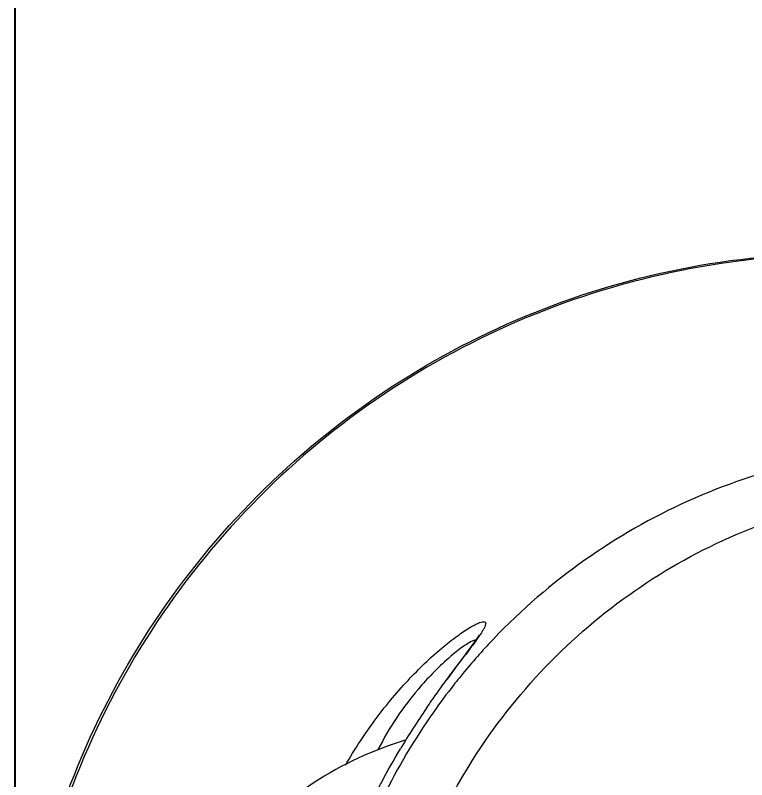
# Model space of a CAD drawing. Header units: millimetres. Extents: x 21205 to 22591, y -3891 to -2911.
# Drawn here: x 21775.65 to 21804.09, y -3014.02 to -2984.32 of the extents above; entities that cross this region are included whole.
import ezdxf

# ---------------------------------------------------------------- set-up
doc = ezdxf.new("R2010")
doc.units = ezdxf.units.MM
doc.header["$LTSCALE"] = 0.1
doc.layers.get('0').update_dxf_attribs({"lineweight": 13})
doc.layers.add('3', color=3, linetype='Continuous', lineweight=9)
doc.styles.get("Standard").update_dxf_attribs({"font": 'arial.ttf'})
doc.dimstyles.new('A4', dxfattribs={"dimtxt": 4, "dimasz": 3.5, "dimexe": 0.7, "dimexo": 0.625, "dimgap": 0.5, "dimtad": 1, "dimdec": 1, "dimdsep": 46, "dimtxsty": 'Standard', "dimcen": 2.5, "dimclrd": 5, "dimclre": 5, "dimclrt": 7, "dimadec": 3, "dimazin": 2, "dimtfac": 1, "dimtdec": 1, "dimtmove": 0, "dimatfit": 3, "dimfxl": 0, "dimarcsym": 0})

# ---------------------------------------------------------------- blocks, each defined once
blk = doc.blocks.new('*D119')
at = {"layer": '3', "color": 3, "lineweight": -2}
for p, q in [((21775.653, -3025.176), (21775.653, -2965.255)), ((22075.141, -3025.176), (22075.141, -2965.255)), ((22060.141, -2965.955), (21790.653, -2965.955))]:
    blk.add_line(p, q, dxfattribs=at)
at = {"layer": '3', "color": 3}
for points in [[(21790.653, -2963.455), (21790.653, -2968.455), (21775.653, -2965.955)], [(22060.141, -2963.455), (22060.141, -2968.455), (22075.141, -2965.955)]]:
    blk.add_solid(points, dxfattribs=at)
at = {"layer": 'Defpoints', "color": 0}
for p in [(21775.653, -2965.955), (21775.653, -3025.801), (22075.141, -3025.801)]:
    blk.add_point(p, dxfattribs=at)
at = {"layer": '3', "color": 7, "insert": (21925.397, -2957.796), "char_height": 20, "attachment_point": 5}
blk.add_mtext('{\\H0.75x;\\C3;299}', dxfattribs=at)

msp = doc.modelspace()

# ---------------------------------------------------------------- linework, layer by layer
at = {"color": 7, "linetype": 'Continuous'}
for p, q in [((21792.442, -3010.114), (21792.406, -3010.157)), ((21792.411, -3010.157), (21792.442, -3010.114))]:
    msp.add_line(p, q, dxfattribs=at)
msp.add_lwpolyline([(21793.684, -3008.401), (21793.687, -3008.394), (21793.661, -3008.44), (21793.577, -3008.571), (21793.443, -3008.763), (21793.265, -3009.006), (21793.049, -3009.294), (21792.801, -3009.624), (21792.527, -3009.992), (21792.405, -3010.157)], dxfattribs=at)
for centre, radius, start, end in [((21812.158, -3025.641), 24.753, 136.991, 141.0057), ((21799.692, -3017.544), 10.935, 134.4444, 135.6159), ((21812.23, -3025.702), 24.848, 141.0022, 141.8367), ((21816.964, -3028.567), 30.683, 145.6174, 149.1399), ((21794.822, -3025.762), 13.861, 106.796, 139.1635)]:
    msp.add_arc(centre, radius, start, end, dxfattribs=at)
for points, knots in [([(21807.777, -3058.043), (21805.677, -3058.043), (21801.467, -3057.627), (21795.403, -3055.78), (21789.812, -3052.781), (21784.914, -3048.744), (21780.893, -3043.827), (21777.907, -3038.217), (21776.067, -3032.13), (21775.446, -3025.801), (21776.067, -3019.471), (21777.907, -3013.385), (21780.893, -3007.775), (21784.914, -3002.857), (21789.812, -2998.821), (21795.403, -2995.822), (21801.467, -2993.974), (21805.677, -2993.559), (21807.777, -2993.559)], [0, 0, 0, 0, 0.062392, 0.124797, 0.187235, 0.249713, 0.312235, 0.374797, 0.43739, 0.5, 0.56261, 0.625203, 0.687765, 0.750287, 0.812765, 0.875203, 0.937608, 1, 1, 1, 1]), ([(21807.806, -2993.616), (21805.711, -2993.616), (21801.508, -2994.031), (21795.456, -2995.875), (21789.876, -2998.869), (21784.987, -3002.898), (21780.974, -3007.806), (21777.993, -3013.406), (21776.157, -3019.482), (21775.537, -3025.801), (21776.157, -3032.119), (21777.993, -3038.195), (21780.974, -3043.795), (21784.987, -3048.704), (21789.876, -3052.733), (21795.456, -3055.727), (21801.508, -3057.571), (21805.711, -3057.986), (21807.806, -3057.986)], [0, 0, 0, 0, 0.062385, 0.124783, 0.187218, 0.249695, 0.312218, 0.374784, 0.437383, 0.5, 0.562617, 0.625216, 0.687782, 0.750305, 0.812782, 0.875217, 0.937615, 1, 1, 1, 1]), ([(21810.41, -3001.12), (21808.884, -3001.197), (21805.838, -3001.649), (21801.472, -3003.189), (21797.458, -3005.55), (21795.119, -3007.62), (21794.057, -3008.757)], [0, 0, 0, 0, 0.248112, 0.496528, 0.747361, 1, 1, 1, 1]), ([(21821.867, -3046.912), (21820.501, -3047.523), (21817.653, -3048.486), (21813.194, -3049.061), (21808.715, -3048.751), (21804.377, -3047.548), (21800.337, -3045.5), (21797.352, -3043.141), (21795.273, -3040.907), (21793.871, -3039.069), (21792.653, -3037.088), (21791.3, -3034.276), (21790.371, -3031.263), (21789.896, -3028.155), (21789.742, -3025.007), (21790.138, -3021.073), (21791.537, -3016.568), (21793.775, -3012.46), (21796.767, -3008.931), (21800.349, -3006.09), (21803.059, -3004.721), (21804.457, -3004.182)], [0, 0, 0, 0, 0.061271, 0.122162, 0.182937, 0.243871, 0.305229, 0.367207, 0.398512, 0.430008, 0.461686, 0.493537, 0.557593, 0.589808, 0.62207, 0.686467, 0.750519, 0.813965, 0.876675, 0.938653, 1, 1, 1, 1]), ([(21788.493, -3013.458), (21788.855, -3012.831), (21789.63, -3011.649), (21790.928, -3010.107), (21792.04, -3009.048), (21792.861, -3008.413), (21793.225, -3008.171), (21793.391, -3008.075)], [0, 0, 0, 0, 0.295725, 0.57603, 0.821922, 0.921378, 1, 1, 1, 1]), ([(21793.391, -3008.075), (21793.448, -3008.042), (21793.552, -3007.985), (21793.695, -3007.92), (21793.805, -3007.887), (21793.888, -3007.877), (21793.947, -3007.918), (21793.943, -3007.997), (21793.908, -3008.091), (21793.869, -3008.163), (21793.845, -3008.204)], [0, 0, 0, 0, 0.219192, 0.392859, 0.519641, 0.603482, 0.660929, 0.730938, 0.84138, 1, 1, 1, 1]), ([(21793.845, -3008.204), (21793.824, -3008.24), (21793.714, -3008.416), (21793.592, -3008.582), (21793.494, -3008.715)], [0, 0, 0, 0, 0.203308, 1, 1, 1, 1]), ([(21793.192, -3008.764), (21793.008, -3008.881), (21792.614, -3009.198), (21792.24, -3009.536), (21792.036, -3009.737)], [0, 0, 0, 0, 0.431997, 1, 1, 1, 1]), ([(21793.494, -3008.715), (21793.42, -3008.815), (21793.068, -3009.281), (21792.714, -3009.745), (21792.442, -3010.114)], [0, 0, 0, 0, 0.214589, 1, 1, 1, 1]), ([(21793.561, -3008.602), (21793.51, -3008.604), (21793.38, -3008.654), (21793.263, -3008.719), (21793.192, -3008.764)], [0, 0, 0, 0, 0.381569, 1, 1, 1, 1]), ([(21791.878, -3009.895), (21791.682, -3010.094), (21791.188, -3010.639), (21790.451, -3011.611), (21789.976, -3012.424), (21789.756, -3012.853)], [0, 0, 0, 0, 0.229214, 0.603953, 1, 1, 1, 1]), ([(21791.642, -3011.24), (21791.707, -3011.145), (21791.959, -3010.781), (21792.218, -3010.421), (21792.411, -3010.157)], [0, 0, 0, 0, 0.260678, 1, 1, 1, 1]), ([(21792.694, -3010.349), (21792.429, -3010.686), (21791.399, -3012.068), (21790.516, -3013.558), (21789.945, -3014.719)], [0, 0, 0, 0, 0.249413, 1, 1, 1, 1]), ([(21789.653, -3014.591), (21789.73, -3014.44), (21790.038, -3013.844), (21790.368, -3013.26), (21790.625, -3012.829)], [0, 0, 0, 0, 0.251451, 1, 1, 1, 1])]:
    msp.add_open_spline(points, degree=3, knots=knots, dxfattribs=at)

# ---------------------------------------------------------------- dimensions: what is measured, and where the dimension line sits
at = {"layer": '3'}
dim = msp.add_linear_dim(base=(21775.653, -2965.955), p1=(22075.141, -3025.801), p2=(21775.653, -3025.801), text='{\\H0.75x;\\C3;<>}', dimstyle='A4', override={"dimtxt": 20, "dimasz": 15, "dimdec": 0, "dimclrd": 3, "dimclre": 3, "dimfxl": 0.18, "dimarcsym": 1}, dxfattribs=at)
dim.commit()
dim.dimension.update_dxf_attribs({"geometry": '*D119', "text_midpoint": (21925.397, -2965.955), "dimtype": 160})

doc.saveas('drawing.dxf')
